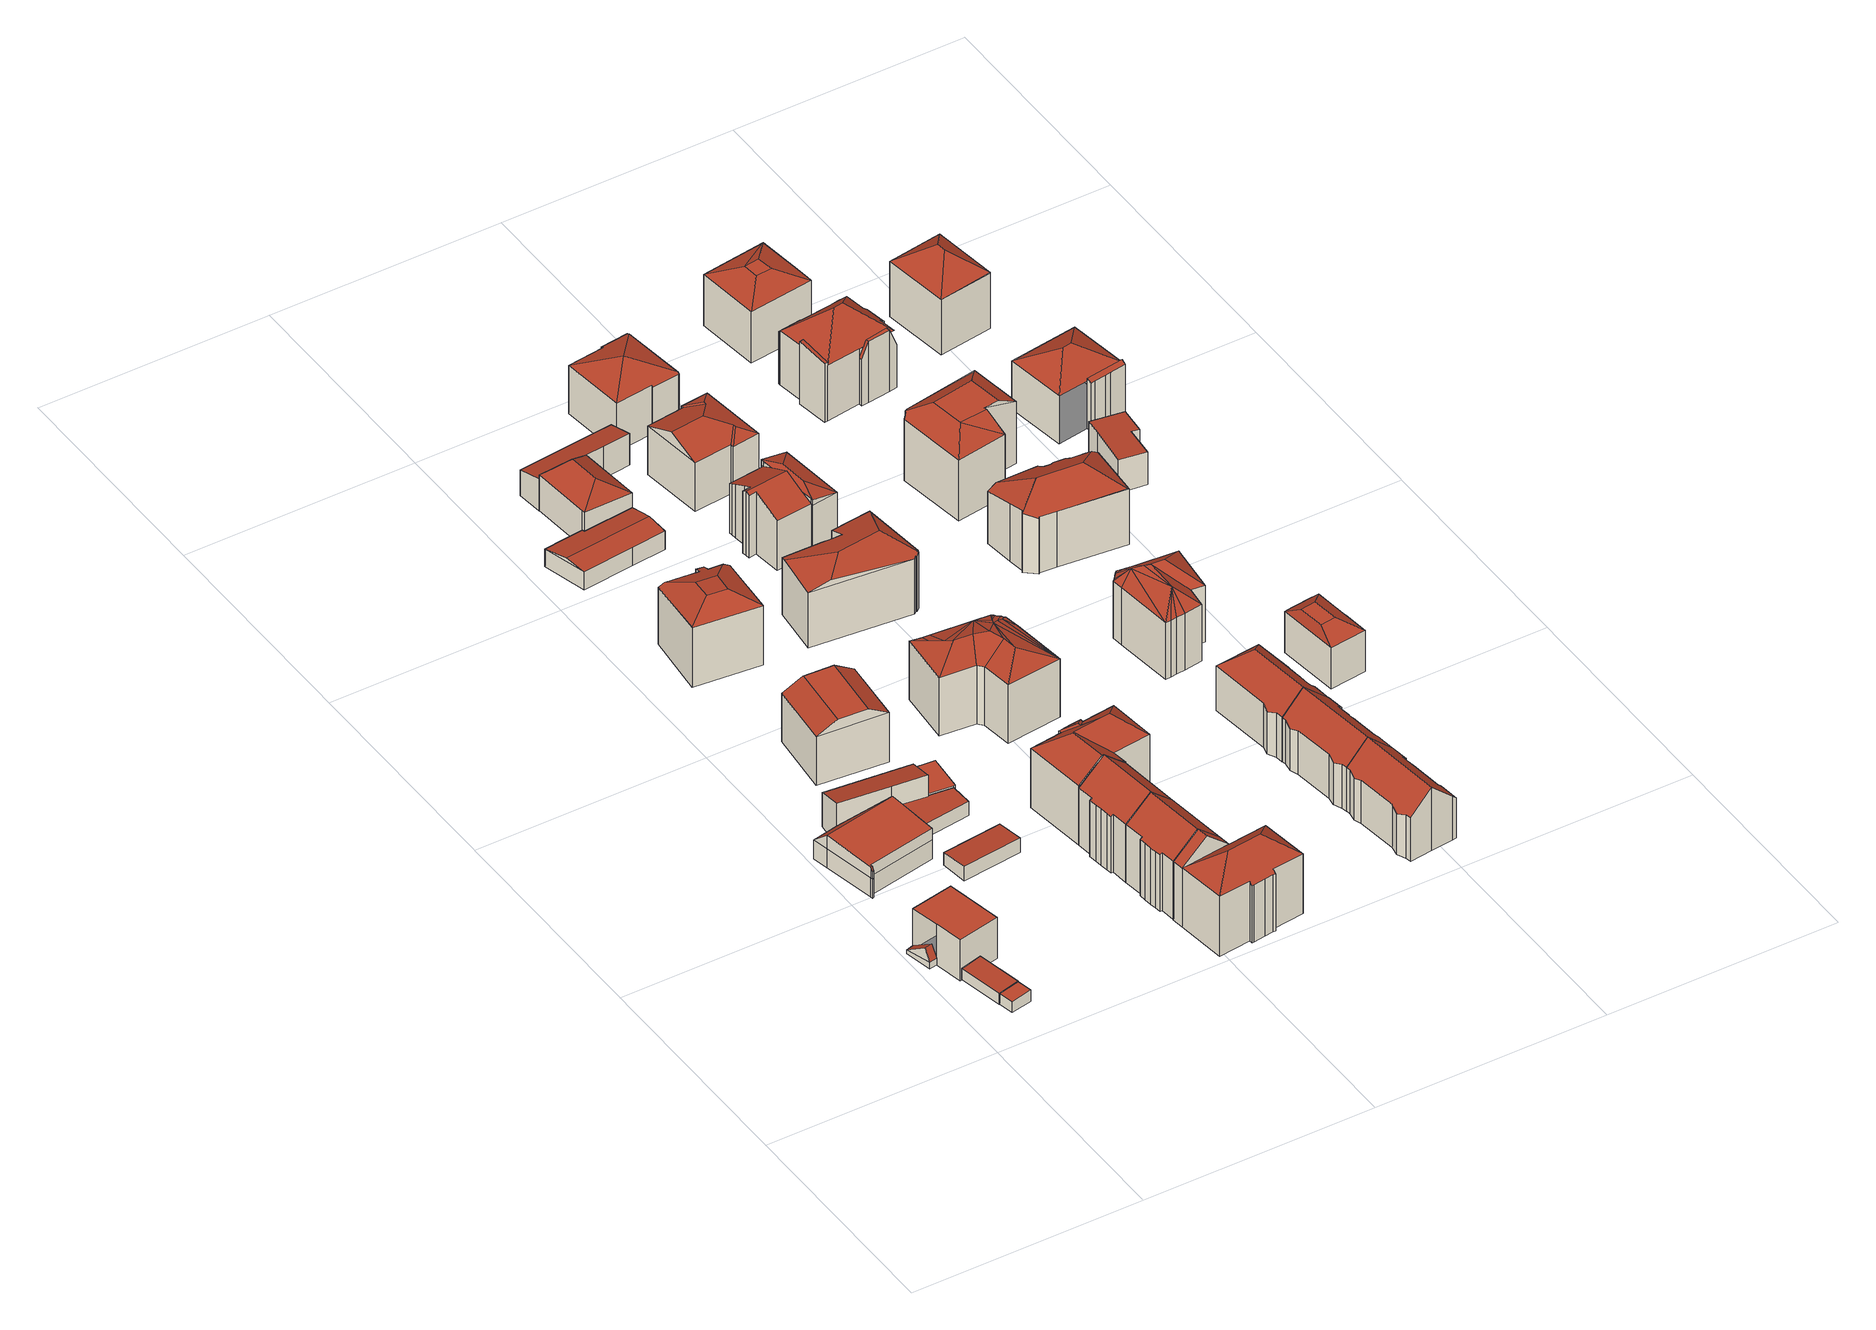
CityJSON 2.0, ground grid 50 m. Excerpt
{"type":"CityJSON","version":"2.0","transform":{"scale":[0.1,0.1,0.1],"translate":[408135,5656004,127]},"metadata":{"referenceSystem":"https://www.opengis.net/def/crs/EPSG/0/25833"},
"CityObjects":{
"building1":{"type":"Building","attributes":{"Dachtyp_tdc":"tdcPolyFlatRoof","Gemeindeschluessel":14612000,"Dachneigung":2.84,"QualitaetDacherkennung":77,"Geometrietyp2DReferenz":"3000","measuredHeight":2.69,"function":"31001_9998","roofType":"2100"},"geometry":[{"type":"Solid","lod":"2","boundaries":[[[[0,1,2,3]],[[1,4,5,2]],[[4,6,7,5]],[[6,0,3,7]],[[6,4,1,0]],[[3,2,5,7]]]],"semantics":{"surfaces":[{"type":"WallSurface"},{"type":"RoofSurface"},{"type":"GroundSurface"}],"values":[[0,0,0,0,1,2]]}}]},
"building2":{"type":"Building","attributes":{"Dachtyp_tdc":"tdcPolyFlatRoof","Gemeindeschluessel":14612000,"Dachneigung":3.42,"QualitaetDacherkennung":83,"Geometrietyp2DReferenz":"3000","measuredHeight":2.93,"function":"31001_9998","roofType":"2100"},"geometry":[{"type":"Solid","lod":"2","boundaries":[[[[8,0,9,10]],[[0,11,12,9]],[[11,13,14,12]],[[13,8,10,14]],[[13,11,0,8]],[[10,9,12,14]]]],"semantics":{"surfaces":[{"type":"WallSurface"},{"type":"RoofSurface"},{"type":"GroundSurface"}],"values":[[0,0,0,0,1,2]]}}]},
"building3":{"type":"Building","attributes":{"Gemeindeschluessel":14612000,"Geometrietyp2DReferenz":"3000","function":"31001_9998","roofType":"9999"},"children":["building3-1","building3-2"]},
"building3-1":{"type":"BuildingPart","attributes":{"Dachtyp_tdc":"tdcGableRoof","Dachneigung":34.2,"QualitaetDacherkennung":34,"Geometrietyp2DReferenz":"3000","measuredHeight":4.23,"roofType":"3100"},"parents":["building3"],"geometry":[{"type":"MultiSurface","lod":"2","boundaries":[[[15,16,17,18]],[[16,19,20,17]],[[19,21,22,20]],[[19,16,23]],[[16,15,24,23]],[[21,19,23,24]],[[18,17,20,22]]],"semantics":{"surfaces":[{"type":"WallSurface"},{"type":"RoofSurface"},{"type":"GroundSurface"}],"values":[0,0,0,0,1,1,2]}}]},
"building3-2":{"type":"BuildingPart","attributes":{"Dachtyp_tdc":"tdcPolyFlatRoof","Dachneigung":0,"QualitaetDacherkennung":45,"Geometrietyp2DReferenz":"3000","measuredHeight":9.66,"roofType":"1000"},"parents":["building3"],"geometry":[{"type":"MultiSurface","lod":"2","boundaries":[[[25,26,27,28]],[[26,29,30,27]],[[29,31,15,18,30]],[[32,25,28,22,21]],[[32,31,29,26,25]],[[28,27,30,18,22]]],"semantics":{"surfaces":[{"type":"WallSurface"},{"type":"RoofSurface"},{"type":"GroundSurface"}],"values":[0,0,0,0,1,2]}}]},
"building4":{"type":"Building","attributes":{"Dachtyp_tdc":"tdcFreeFormRoof","Gemeindeschluessel":14612000,"Dachneigung":2.18,"QualitaetDacherkennung":45,"Geometrietyp2DReferenz":"3000","measuredHeight":7.65,"function":"31001_9998","roofType":"5000"},"geometry":[{"type":"Solid","lod":"2","boundaries":[[[[33,34,35,36]],[[34,37,38,35]],[[37,39,40,38]],[[39,41,42,40]],[[41,43,44,42]],[[43,45,46,44]],[[45,47,48,46]],[[47,49,50,48]],[[49,51,52,50]],[[51,53,54,52]],[[53,33,36,54]],[[55,41,39,56,57]],[[58,59,60,61]],[[62,63,57,56,61,60,64]],[[47,62,64,49]],[[49,64,60,51]],[[45,63,62,47]],[[34,61,56,37]],[[33,58,61,34]],[[51,60,59,53]],[[53,59,58,33]],[[37,56,39]],[[41,55,43]],[[43,55,57,63,45]],[[36,35,38,40,42,44,46,48,50,52,54]]]],"semantics":{"surfaces":[{"type":"WallSurface"},{"type":"RoofSurface"},{"type":"GroundSurface"}],"values":[[0,0,0,0,0,0,0,0,0,0,0,1,1,1,0,0,0,0,0,0,0,0,0,0,2]]}}]},
"building5":{"type":"Building","attributes":{"Dachtyp_tdc":"tdcPolyFlatRoof","Gemeindeschluessel":14612000,"Dachneigung":16.28,"QualitaetDacherkennung":82,"Geometrietyp2DReferenz":"3000","measuredHeight":9.77,"function":"31001_9998","roofType":"2100"},"geometry":[{"type":"Solid","lod":"2","boundaries":[[[[65,66,44,67]],[[66,68,42,44]],[[68,69,70,42]],[[69,71,72,70]],[[71,73,74,72]],[[73,75,76,74]],[[75,65,67,76]],[[75,73,71,69,68,66,65]],[[67,44,42,70,72,74,76]]]],"semantics":{"surfaces":[{"type":"WallSurface"},{"type":"RoofSurface"},{"type":"GroundSurface"}],"values":[[0,0,0,0,0,0,0,1,2]]}}]},
"building6":{"type":"Building","attributes":{"Dachtyp_tdc":"tdcPolyFlatRoof","Gemeindeschluessel":14612000,"Dachneigung":4.59,"QualitaetDacherkennung":74,"Geometrietyp2DReferenz":"3000","measuredHeight":3.52,"function":"31001_9998","roofType":"2100"},"geometry":[{"type":"Solid","lod":"2","boundaries":[[[[77,78,79,80]],[[78,81,82,79]],[[81,83,84,82]],[[83,77,80,84]],[[83,81,78,77]],[[80,79,82,84]]]],"semantics":{"surfaces":[{"type":"WallSurface"},{"type":"RoofSurface"},{"type":"GroundSurface"}],"values":[[0,0,0,0,1,2]]}}]},
"building7":{"type":"Building","attributes":{"Dachtyp_tdc":"tdcPolyFlatRoof","Gemeindeschluessel":14612000,"Dachneigung":5.43,"QualitaetDacherkennung":80,"Geometrietyp2DReferenz":"3000","measuredHeight":3.92,"function":"31001_9998","roofType":"2100"},"geometry":[{"type":"Solid","lod":"2","boundaries":[[[[85,86,87,88]],[[86,89,90,87]],[[89,91,92,90]],[[91,93,94,92]],[[93,95,96,94]],[[95,85,88,96]],[[95,93,91,89,86,85]],[[88,87,90,92,94,96]]]],"semantics":{"surfaces":[{"type":"WallSurface"},{"type":"RoofSurface"},{"type":"GroundSurface"}],"values":[[0,0,0,0,0,0,1,2]]}}]},
"building8":{"type":"Building","attributes":{"Dachtyp_tdc":"tdcCutGableRoof","Gemeindeschluessel":14612000,"Dachneigung":2.31,"QualitaetDacherkennung":61,"Geometrietyp2DReferenz":"3000","measuredHeight":14.1,"function":"31001_9998","roofType":"9999"},"geometry":[{"type":"Solid","lod":"2","boundaries":[[[[97,98,99,100]],[[98,101,102,99]],[[101,103,104,102]],[[103,97,100,104]],[[98,97,105,106]],[[101,98,106,107]],[[103,101,107,108]],[[97,103,108,105]],[[107,106,105,108]],[[100,99,102,104]]]],"semantics":{"surfaces":[{"type":"WallSurface"},{"type":"RoofSurface"},{"type":"GroundSurface"}],"values":[[0,0,0,0,1,0,1,0,1,2]]}}]},
"building9":{"type":"Building","attributes":{"Dachtyp_tdc":"tdcPolyFlatRoof","Gemeindeschluessel":14612000,"Dachneigung":0,"QualitaetDacherkennung":52,"Geometrietyp2DReferenz":"3000","measuredHeight":4.21,"function":"31001_9998","roofType":"1000"},"geometry":[{"type":"Solid","lod":"2","boundaries":[[[[109,110,111,112]],[[110,113,114,111]],[[113,115,116,114]],[[115,117,118,116]],[[117,119,120,118]],[[119,121,122,120]],[[121,109,112,122]],[[121,119,117,115,113,110,109]],[[112,111,114,116,118,120,122]]]],"semantics":{"surfaces":[{"type":"WallSurface"},{"type":"RoofSurface"},{"type":"GroundSurface"}],"values":[[0,0,0,0,0,0,0,1,2]]}}]},
"building10":{"type":"Building","attributes":{"Dachtyp_tdc":"tdcFreeFormRoof","Gemeindeschluessel":14612000,"Dachneigung":26.45,"QualitaetDacherkennung":55,"Geometrietyp2DReferenz":"3000","measuredHeight":16.51,"function":"31001_9998","roofType":"5000"},"geometry":[{"type":"Solid","lod":"2","boundaries":[[[[123,124,125,126]],[[124,127,128,125]],[[127,129,130,128]],[[129,131,132,130]],[[131,133,134,132]],[[133,135,136,134]],[[135,137,138,136]],[[137,123,126,138]],[[137,139,140,141,142,123]],[[141,143,144,124,142]],[[145,146,133,131,129,127,144,143]],[[139,135,146,145,140]],[[140,145,143,141]],[[124,123,142]],[[127,124,144]],[[135,133,146]],[[137,135,139]],[[126,125,128,130,132,134,136,138]]]],"semantics":{"surfaces":[{"type":"WallSurface"},{"type":"RoofSurface"},{"type":"GroundSurface"}],"values":[[0,0,0,0,0,0,0,0,1,1,1,1,1,0,0,0,0,2]]}}]},
"building11":{"type":"Building","attributes":{"Dachtyp_tdc":"tdcGableRoof","Gemeindeschluessel":14612000,"Dachneigung":39.11,"QualitaetDacherkennung":92,"Geometrietyp2DReferenz":"3000","measuredHeight":18.37,"function":"31001_9998","roofType":"3100"},"geometry":[{"type":"Solid","lod":"2","boundaries":[[[[147,148,149,150]],[[148,151,152,149]],[[151,153,154,152]],[[153,155,156,154]],[[155,157,158,156]],[[157,159,160,158]],[[159,161,162,160]],[[161,163,164,162]],[[163,165,166,164]],[[165,167,168,166]],[[167,169,170,168]],[[169,171,172,170]],[[171,147,150,172]],[[167,165,163,161]],[[161,159,157,155,153,151,148,147,171,169,167]],[[150,149,152,154,156,158,160,162,164,166,168,170,172]]]],"semantics":{"surfaces":[{"type":"WallSurface"},{"type":"RoofSurface"},{"type":"GroundSurface"}],"values":[[0,0,0,0,0,0,0,0,0,0,0,0,0,1,1,2]]}}]},
"building12":{"type":"Building","attributes":{"Gemeindeschluessel":14612000,"Geometrietyp2DReferenz":"3000","function":"31001_9998","roofType":"9999"},"children":["building12-1","building12-2"]},
"building12-1":{"type":"BuildingPart","attributes":{"Dachtyp_tdc":"tdcGableRoof","Dachneigung":38.89,"QualitaetDacherkennung":72,"Geometrietyp2DReferenz":"3000","measuredHeight":18.45,"roofType":"3100"},"parents":["building12"],"geometry":[{"type":"MultiSurface","lod":"2","boundaries":[[[173,169,174,175]],[[169,165,176,174]],[[165,177,178,179,176]],[[165,169,180]],[[173,181,177,182]],[[169,173,182,180]],[[177,165,180,182]],[[175,174,176,179]]],"semantics":{"surfaces":[{"type":"WallSurface"},{"type":"RoofSurface"},{"type":"GroundSurface"}],"values":[0,0,0,0,0,1,1,2]}}]},
"building12-2":{"type":"BuildingPart","attributes":{"Dachtyp_tdc":"tdcHipRoof","Dachneigung":38.97,"QualitaetDacherkennung":67,"Geometrietyp2DReferenz":"3000","measuredHeight":18.45,"roofType":"3200"},"parents":["building12"],"geometry":[{"type":"MultiSurface","lod":"2","boundaries":[[[183,184,185,186]],[[184,187,188,185]],[[187,189,190,188]],[[189,191,192,190]],[[191,193,194,192]],[[193,195,173,175,194]],[[178,196,197,179]],[[196,198,199,197]],[[198,200,201,199]],[[200,202,203,201]],[[202,183,186,203]],[[198,196,204]],[[195,193,205]],[[196,178,181,195,205,204]],[[193,191,189,187,184,183,202,200,198,204,205]],[[186,185,188,190,192,194,175,179,197,199,201,203]]],"semantics":{"surfaces":[{"type":"WallSurface"},{"type":"RoofSurface"},{"type":"GroundSurface"}],"values":[0,0,0,0,0,0,0,0,0,0,0,1,1,1,1,2]}}]},
"building13":{"type":"Building","attributes":{"Dachtyp_tdc":"tdcGableRoof","Gemeindeschluessel":14612000,"Dachneigung":39.08,"QualitaetDacherkennung":91,"Geometrietyp2DReferenz":"3000","measuredHeight":18.34,"function":"31001_9998","roofType":"3100"},"geometry":[{"type":"Solid","lod":"2","boundaries":[[[[206,207,208,209]],[[207,210,211,208]],[[210,212,213,211]],[[212,214,215,213]],[[214,216,217,215]],[[216,218,219,217]],[[218,220,221,219]],[[220,222,223,221]],[[222,163,164,223]],[[163,224,225,164]],[[224,159,160,225]],[[159,226,227,160]],[[226,206,209,227]],[[224,163,222,220]],[[220,218,216,214,212,210,207,206,226,159,224]],[[209,208,211,213,215,217,219,221,223,164,225,160,227]]]],"semantics":{"surfaces":[{"type":"WallSurface"},{"type":"RoofSurface"},{"type":"GroundSurface"}],"values":[[0,0,0,0,0,0,0,0,0,0,0,0,0,1,1,2]]}}]},
"building14":{"type":"Building","attributes":{"Dachtyp_tdc":"tdcFreeFormRoof","Gemeindeschluessel":14612000,"Dachneigung":11.22,"QualitaetDacherkennung":67,"Geometrietyp2DReferenz":"3000","measuredHeight":5.12,"function":"31001_9998","roofType":"5000"},"geometry":[{"type":"Solid","lod":"2","boundaries":[[[[228,229,230,231]],[[229,232,233,230]],[[232,234,235,233]],[[234,236,237,235]],[[236,238,239,237]],[[238,240,241,239]],[[240,242,243,241]],[[242,244,245,243]],[[244,228,231,245]],[[242,240,246,247,244]],[[246,238,236,234,232,229,228,247]],[[228,244,247]],[[240,238,246]],[[231,230,233,235,237,239,241,243,245]]]],"semantics":{"surfaces":[{"type":"WallSurface"},{"type":"RoofSurface"},{"type":"GroundSurface"}],"values":[[0,0,0,0,0,0,0,0,0,1,1,0,0,2]]}}]},
"building15":{"type":"Building","attributes":{"Dachtyp_tdc":"tdcFreeFormRoof","Gemeindeschluessel":14612000,"Dachneigung":39.11,"QualitaetDacherkennung":50,"Geometrietyp2DReferenz":"3000","measuredHeight":18.38,"function":"31001_9998","roofType":"5000"},"geometry":[{"type":"Solid","lod":"2","boundaries":[[[[248,249,250,251]],[[249,252,253,250]],[[252,254,255,253]],[[254,256,257,255]],[[256,258,259,257]],[[258,260,261,259]],[[260,262,263,261]],[[262,264,265,263]],[[264,266,267,265]],[[266,268,269,267]],[[268,270,271,269]],[[270,272,273,271]],[[272,248,251,273]],[[274,272,270]],[[275,276,274,270,268]],[[277,275,268,266]],[[264,277,266]],[[262,277,264]],[[260,277,262]],[[277,260,258]],[[276,275,277,258,256]],[[278,279,276,256,254]],[[280,278,254,252]],[[280,252,249]],[[279,278,280,249,248]],[[274,276,279,248,272]],[[251,250,253,255,257,259,261,263,265,267,269,271,273]]]],"semantics":{"surfaces":[{"type":"WallSurface"},{"type":"RoofSurface"},{"type":"GroundSurface"}],"values":[[0,0,0,0,0,0,0,0,0,0,0,0,0,1,1,1,1,1,1,1,1,1,1,0,1,1,2]]}}]},
"building16":{"type":"Building","attributes":{"Dachtyp_tdc":"tdcHipRoof","Gemeindeschluessel":14612000,"Dachneigung":36.21,"QualitaetDacherkennung":66,"Geometrietyp2DReferenz":"3000","measuredHeight":11.9,"function":"31001_9998","roofType":"3200"},"geometry":[{"type":"Solid","lod":"2","boundaries":[[[[281,282,283,284]],[[282,285,286,283]],[[285,287,288,286]],[[287,289,290,288]],[[289,281,284,290]],[[285,282,291]],[[281,289,292]],[[282,281,292,291]],[[289,287,285,291,292]],[[284,283,286,288,290]]]],"semantics":{"surfaces":[{"type":"WallSurface"},{"type":"RoofSurface"},{"type":"GroundSurface"}],"values":[[0,0,0,0,0,1,1,1,1,2]]}}]},
"building17":{"type":"Building","attributes":{"Dachtyp_tdc":"tdcFreeFormRoof","Gemeindeschluessel":14612000,"Dachneigung":21.12,"QualitaetDacherkennung":62,"Geometrietyp2DReferenz":"3000","measuredHeight":16.5,"function":"31001_9998","roofType":"5000"},"geometry":[{"type":"Solid","lod":"2","boundaries":[[[[293,294,295,296]],[[294,297,298,295]],[[297,299,300,298]],[[299,301,302,300]],[[301,303,304,302]],[[303,305,306,304]],[[305,307,308,306]],[[307,309,310,308]],[[309,311,312,310]],[[311,313,314,312]],[[313,315,316,314]],[[315,317,318,316]],[[317,319,320,318]],[[319,321,322,320]],[[321,323,324,322]],[[323,293,296,324]],[[325,326,327,323,321]],[[328,325,321,319]],[[328,319,317]],[[329,315,313]],[[329,317,315]],[[330,317,329]],[[331,317,330]],[[331,328,317]],[[331,325,328]],[[325,331,326]],[[329,313,311]],[[330,329,311,309]],[[332,331,330,309,307]],[[333,332,307,305]],[[333,305,303]],[[303,332,333]],[[301,332,303]],[[301,331,332]],[[301,326,331]],[[301,327,326]],[[301,334,327]],[[301,335,334]],[[335,301,299]],[[336,335,299,297]],[[336,297,294]],[[334,335,336,294,293]],[[327,334,293,323]],[[296,295,298,300,302,304,306,308,310,312,314,316,318,320,322,324]]]],"semantics":{"surfaces":[{"type":"WallSurface"},{"type":"RoofSurface"},{"type":"GroundSurface"}],"values":[[0,0,0,0,0,0,0,0,0,0,0,0,0,0,0,0,1,1,1,1,1,1,1,1,1,1,1,1,1,1,1,1,1,1,1,1,1,1,1,1,1,1,1,2]]}}]},
"building18":{"type":"Building","attributes":{"Dachtyp_tdc":"tdcPolyFlatRoof","Gemeindeschluessel":14612000,"Dachneigung":15.25,"QualitaetDacherkennung":54,"Geometrietyp2DReferenz":"3000","measuredHeight":7.51,"function":"31001_9998","roofType":"2100"},"geometry":[{"type":"Solid","lod":"2","boundaries":[[[[337,338,339,340]],[[338,341,342,339]],[[341,343,344,342]],[[343,345,346,344]],[[345,281,347,346]],[[281,348,349,347]],[[348,337,340,349]],[[348,281,345,343,341,338,337]],[[340,339,342,344,346,347,349]]]],"semantics":{"surfaces":[{"type":"WallSurface"},{"type":"RoofSurface"},{"type":"GroundSurface"}],"values":[[0,0,0,0,0,0,0,1,2]]}}]},
"building19":{"type":"Building","attributes":{"Dachtyp_tdc":"tdcFreeFormRoof","Gemeindeschluessel":14612000,"Dachneigung":18.64,"QualitaetDacherkennung":28,"Geometrietyp2DReferenz":"3000","measuredHeight":16.06,"function":"31001_9998","roofType":"5000"},"geometry":[{"type":"Solid","lod":"2","boundaries":[[[[350,351,352,353]],[[351,354,355,352]],[[354,356,357,355]],[[356,358,359,357]],[[358,360,361,359]],[[360,362,363,361]],[[362,364,365,363]],[[364,366,367,365]],[[366,368,369,367]],[[368,370,371,369]],[[370,372,373,371]],[[372,374,375,373]],[[374,350,353,375]],[[376,377,378,362]],[[379,354,351,350,374,380]],[[358,356,379,380,377,376,360]],[[380,374,372,370,368,366,364,378,377]],[[364,362,378]],[[356,354,379]],[[362,360,376]],[[353,352,355,357,359,361,363,365,367,369,371,373,375]]]],"semantics":{"surfaces":[{"type":"WallSurface"},{"type":"RoofSurface"},{"type":"GroundSurface"}],"values":[[0,0,0,0,0,0,0,0,0,0,0,0,0,1,1,1,1,0,0,0,2]]}}]},
"building20":{"type":"Building","attributes":{"Gemeindeschluessel":14612000,"Geometrietyp2DReferenz":"3000","function":"31001_9998","roofType":"9999"},"children":["building20-1","building20-2"]},
"building20-1":{"type":"BuildingPart","attributes":{"Dachtyp_tdc":"tdcHipRoof","Dachneigung":26.45,"QualitaetDacherkennung":58,"Geometrietyp2DReferenz":"3000","measuredHeight":13.86,"roofType":"3200"},"parents":["building20"],"geometry":[{"type":"MultiSurface","lod":"2","boundaries":[[[381,382,383,384]],[[382,385,386,383]],[[387,388,389,390]],[[388,391,392,389]],[[391,381,384,392]],[[393,381,394]],[[391,395,396]],[[381,391,396,394]],[[397,393,394,396,395,398,399,400,401]],[[387,398,395,388]],[[382,393,397,385]],[[388,395,391]],[[381,393,382]],[[384,383,386,402,390,389,392]]],"semantics":{"surfaces":[{"type":"WallSurface"},{"type":"RoofSurface"},{"type":"GroundSurface"}],"values":[0,0,0,0,0,1,1,1,1,0,0,0,0,2]}}]},
"building20-2":{"type":"BuildingPart","attributes":{"Dachtyp_tdc":"tdcGableRoof","Dachneigung":26.52,"QualitaetDacherkennung":82,"Geometrietyp2DReferenz":"3000","measuredHeight":15.19,"roofType":"3100"},"parents":["building20"],"geometry":[{"type":"MultiSurface","lod":"2","boundaries":[[[403,404,405,406]],[[404,407,408,405]],[[407,409,410,408]],[[409,411,412,410]],[[411,413,414,412]],[[413,415,416,414]],[[415,417,418,416]],[[417,419,420,418]],[[419,387,390,420]],[[385,421,422,386]],[[421,403,406,422]],[[423,399,387,419,417,415,413,411,409,407]],[[407,404,403,421,385,401,423]],[[406,405,408,410,412,414,416,418,420,390,402,386,422]]],"semantics":{"surfaces":[{"type":"WallSurface"},{"type":"RoofSurface"},{"type":"GroundSurface"}],"values":[0,0,0,0,0,0,0,0,0,0,0,1,1,2]}}]},
"building21":{"type":"Building","attributes":{"Dachtyp_tdc":"tdcFreeFormRoof","Gemeindeschluessel":14612000,"Dachneigung":22.38,"QualitaetDacherkennung":74,"Geometrietyp2DReferenz":"3000","measuredHeight":14.41,"function":"31001_9998","roofType":"5000"},"geometry":[{"type":"Solid","lod":"2","boundaries":[[[[424,425,426,427]],[[425,428,429,426]],[[428,430,431,429]],[[430,432,433,431]],[[432,434,435,433]],[[434,436,437,435]],[[436,438,439,437]],[[438,424,427,439]],[[440,441,442,438,436]],[[443,440,436,434]],[[443,434,432]],[[444,445,441,440,443,432,430]],[[444,430,428]],[[445,444,428,425]],[[442,441,445,425,424]],[[442,424,438]],[[427,426,429,431,433,435,437,439]]]],"semantics":{"surfaces":[{"type":"WallSurface"},{"type":"RoofSurface"},{"type":"GroundSurface"}],"values":[[0,0,0,0,0,0,0,0,1,1,1,1,1,1,1,0,2]]}}]},
"building22":{"type":"Building","attributes":{"Dachtyp_tdc":"tdcTentRoof","Gemeindeschluessel":14612000,"Dachneigung":22.51,"QualitaetDacherkennung":82,"Geometrietyp2DReferenz":"3000","measuredHeight":14.41,"function":"31001_9998","roofType":"3500"},"geometry":[{"type":"Solid","lod":"2","boundaries":[[[[446,447,448,449]],[[447,450,451,448]],[[450,452,453,451]],[[452,454,455,453]],[[454,456,457,455]],[[456,458,459,457]],[[458,460,461,459]],[[460,462,463,461]],[[462,464,465,463]],[[464,466,467,465]],[[466,446,449,467]],[[450,447,468]],[[460,458,456,454,452,450,468]],[[462,460,468]],[[447,446,466,464,462,468]],[[449,448,451,453,455,457,459,461,463,465,467]]]],"semantics":{"surfaces":[{"type":"WallSurface"},{"type":"RoofSurface"},{"type":"GroundSurface"}],"values":[[0,0,0,0,0,0,0,0,0,0,0,1,1,1,1,2]]}}]},
"building23":{"type":"Building","attributes":{"Dachtyp_tdc":"tdcGableRoof","Gemeindeschluessel":14612000,"Dachneigung":43.77,"QualitaetDacherkennung":83,"Geometrietyp2DReferenz":"3000","measuredHeight":15.06,"function":"31001_9998","roofType":"3100"},"geometry":[{"type":"Solid","lod":"2","boundaries":[[[[469,470,471,472]],[[470,473,474,471]],[[473,475,476,474]],[[475,477,478,476]],[[477,479,480,478]],[[479,481,482,480]],[[481,483,484,482]],[[483,485,486,484]],[[485,487,488,486]],[[487,489,490,488]],[[489,491,492,490]],[[491,493,494,492]],[[493,495,496,494]],[[495,497,498,496]],[[497,499,500,498]],[[499,501,502,500]],[[501,503,504,502]],[[503,505,506,504]],[[505,507,508,506]],[[507,469,472,508]],[[503,501,499,497,495,493,491,489,487,485,483,481]],[[481,479,477,475,473,470,469,507,505,503]],[[472,471,474,476,478,480,482,484,486,488,490,492,494,496,498,500,502,504,506,508]]]],"semantics":{"surfaces":[{"type":"WallSurface"},{"type":"RoofSurface"},{"type":"GroundSurface"}],"values":[[0,0,0,0,0,0,0,0,0,0,0,0,0,0,0,0,0,0,0,0,1,1,2]]}}]},
"building24":{"type":"Building","attributes":{"Dachtyp_tdc":"tdcGableRoof","Gemeindeschluessel":14612000,"Dachneigung":43.21,"QualitaetDacherkennung":82,"Geometrietyp2DReferenz":"3000","measuredHeight":15.06,"function":"31001_9998","roofType":"3100"},"geometry":[{"type":"Solid","lod":"2","boundaries":[[[[509,510,511,512]],[[510,513,514,511]],[[513,515,516,514]],[[515,517,518,516]],[[517,519,520,518]],[[519,521,522,520]],[[521,523,524,522]],[[523,525,526,524]],[[525,527,528,526]],[[527,529,530,528]],[[529,531,532,530]],[[531,533,534,532]],[[533,535,536,534]],[[535,537,538,536]],[[537,539,540,538]],[[539,541,542,540]],[[541,543,544,542]],[[543,545,546,544]],[[545,485,547,546]],[[485,483,548,547]],[[483,481,549,548]],[[481,479,550,549]],[[479,551,552,550]],[[551,509,512,552]],[[481,483,485,545,543,541,539,537,535,533,531,529,527,525,523,521]],[[521,519,517,515,513,510,509,551,479,481]],[[512,511,514,516,518,520,522,524,526,528,530,532,534,536,538,540,542,544,546,547,548,549,550,552]]]],"semantics":{"surfaces":[{"type":"WallSurface"},{"type":"RoofSurface"},{"type":"GroundSurface"}],"values":[[0,0,0,0,0,0,0,0,0,0,0,0,0,0,0,0,0,0,0,0,0,0,0,0,1,1,2]]}}]},
"building25":{"type":"Building","attributes":{"Dachtyp_tdc":"tdcHipAndGableRoof","Gemeindeschluessel":14612000,"Dachneigung":43.34,"QualitaetDacherkennung":83,"Geometrietyp2DReferenz":"3000","measuredHeight":15.18,"function":"31001_9998","roofType":"5000"},"geometry":[{"type":"Solid","lod":"2","boundaries":[[[[553,554,555,556]],[[554,557,558,555]],[[557,559,560,558]],[[559,561,562,560]],[[561,563,564,562]],[[563,565,566,564]],[[565,523,567,566]],[[523,521,568,567]],[[521,519,569,568]],[[519,570,571,569]],[[570,572,573,571]],[[572,574,575,573]],[[574,576,577,575]],[[576,578,579,577]],[[578,580,581,579]],[[580,582,583,581]],[[582,553,556,583]],[[578,576,584]],[[576,574,572,570,519,521,584]],[[521,523,565,563,561,559,557,554,553,582,580,578,584]],[[556,555,558,560,562,564,566,567,568,569,571,573,575,577,579,581,583]]]],"semantics":{"surfaces":[{"type":"WallSurface"},{"type":"RoofSurface"},{"type":"GroundSurface"}],"values":[[0,0,0,0,0,0,0,0,0,0,0,0,0,0,0,0,0,1,1,1,2]]}}]},
"building26":{"type":"Building","attributes":{"Dachtyp_tdc":"tdcFreeFormRoof","Gemeindeschluessel":14612000,"Dachneigung":36.41,"QualitaetDacherkennung":67,"Geometrietyp2DReferenz":"3000","measuredHeight":17.46,"function":"31001_9998","roofType":"5000"},"geometry":[{"type":"Solid","lod":"2","boundaries":[[[[585,586,587,588]],[[586,589,590,587]],[[589,591,592,590]],[[591,593,594,592]],[[593,595,596,594]],[[595,597,598,596]],[[597,599,600,598]],[[599,601,602,600]],[[601,603,604,602]],[[603,605,606,604]],[[605,607,608,606]],[[607,609,610,608]],[[609,611,612,610]],[[611,585,588,612]],[[613,614,615]],[[614,616,615]],[[617,616,614]],[[617,607,616]],[[617,609,607]],[[609,617,611]],[[616,601,599]],[[616,603,601]],[[616,605,603]],[[605,616,607]],[[615,616,599,597]],[[618,613,615,597,595]],[[618,595,593]],[[614,613,618,593,591]],[[619,617,614,591,589]],[[619,589,586]],[[586,617,619]],[[585,617,586]],[[617,585,611]],[[588,587,590,592,594,596,598,600,602,604,606,608,610,612]]]],"semantics":{"surfaces":[{"type":"WallSurface"},{"type":"RoofSurface"},{"type":"GroundSurface"}],"values":[[0,0,0,0,0,0,0,0,0,0,0,0,0,0,1,1,1,1,1,1,1,1,1,1,1,1,1,1,1,1,1,1,1,2]]}}]},
"building27":{"type":"Building","attributes":{"Dachtyp_tdc":"tdcFreeFormRoof","Gemeindeschluessel":14612000,"Dachneigung":27.99,"QualitaetDacherkennung":55,"Geometrietyp2DReferenz":"3000","measuredHeight":16.74,"function":"31001_9998","roofType":"5000"},"geometry":[{"type":"Solid","lod":"2","boundaries":[[[[620,621,622,623]],[[621,624,625,622]],[[624,626,627,625]],[[626,628,629,627]],[[628,630,631,629]],[[630,632,633,631]],[[632,634,635,633]],[[634,636,637,635]],[[636,638,639,637]],[[638,640,641,639]],[[640,642,643,641]],[[642,644,645,643]],[[644,646,647,645]],[[646,648,649,647]],[[648,650,651,649]],[[650,652,653,651]],[[652,654,655,653]],[[654,620,623,655]],[[656,620,654,652,650,657]],[[642,640,658,659,660]],[[644,660,659,657,650,648,646]],[[659,658,638,636,634,632,630,628,626,624,621,656,657]],[[621,620,656]],[[640,638,658]],[[644,642,660]],[[623,622,625,627,629,631,633,635,637,639,641,643,645,647,649,651,653,655]]]],"semantics":{"surfaces":[{"type":"WallSurface"},{"type":"RoofSurface"},{"type":"GroundSurface"}],"values":[[0,0,0,0,0,0,0,0,0,0,0,0,0,0,0,0,0,0,1,1,1,1,0,0,0,2]]}}]},
"building28":{"type":"Building","attributes":{"Dachtyp_tdc":"tdcFreeFormRoof","Gemeindeschluessel":14612000,"Dachneigung":0.406,"QualitaetDacherkennung":42,"Geometrietyp2DReferenz":"3000","measuredHeight":17.21,"function":"31001_9998","roofType":"5000"},"geometry":[{"type":"Solid","lod":"2","boundaries":[[[[661,662,663,664]],[[662,665,666,663]],[[665,667,668,666]],[[667,669,670,668]],[[669,671,672,670]],[[671,673,674,672]],[[673,675,676,674]],[[675,677,678,676]],[[677,661,664,678]],[[677,679,680,681,662,661]],[[680,682,669,667,665,681]],[[671,669,682,683]],[[679,675,684]],[[679,677,675]],[[673,683,682,680,679,684]],[[673,671,683]],[[675,673,684]],[[665,662,681]],[[664,663,666,668,670,672,674,676,678]]]],"semantics":{"surfaces":[{"type":"WallSurface"},{"type":"RoofSurface"},{"type":"GroundSurface"}],"values":[[0,0,0,0,0,0,0,0,0,1,1,1,1,1,1,0,0,0,2]]}}]},
"building29":{"type":"Building","attributes":{"Dachtyp_tdc":"tdcFreeFormRoof","Gemeindeschluessel":14612000,"Dachneigung":33.16,"QualitaetDacherkennung":86,"Geometrietyp2DReferenz":"3000","measuredHeight":12.29,"function":"31001_9998","roofType":"5000"},"geometry":[{"type":"Solid","lod":"2","boundaries":[[[[685,686,687,688]],[[686,689,690,687]],[[689,691,692,690]],[[691,693,694,692]],[[693,695,696,694]],[[695,697,698,696]],[[697,699,700,698]],[[699,701,702,700]],[[701,703,704,702]],[[703,685,688,704]],[[691,689,686,685,703,705,706]],[[697,695,693,691,706,707,699]],[[699,707,708,701]],[[701,708,705,703]],[[708,707,706,705]],[[688,687,690,692,694,696,698,700,702,704]]]],"semantics":{"surfaces":[{"type":"WallSurface"},{"type":"RoofSurface"},{"type":"GroundSurface"}],"values":[[0,0,0,0,0,0,0,0,0,0,1,1,1,1,1,2]]}}]},
"building30":{"type":"Building","attributes":{"Gemeindeschluessel":14612000,"Geometrietyp2DReferenz":"3000","function":"31001_9998","roofType":"9999"},"children":["building30-1","building30-2","building30-3"]},
"building30-1":{"type":"BuildingPart","attributes":{"Dachtyp_tdc":"tdcHipRoof","Dachneigung":42.35,"QualitaetDacherkennung":50,"Geometrietyp2DReferenz":"3000","measuredHeight":19.02,"roofType":"3200"},"parents":["building30"],"geometry":[{"type":"MultiSurface","lod":"2","boundaries":[[[709,710,711,712]],[[710,713,714,711]],[[713,715,716,714]],[[715,717,718,716]],[[717,719,720,718]],[[719,721,722,720]],[[721,723,724,722]],[[723,725,726,724]],[[725,727,728,729,726]],[[730,731,732,733,734]],[[735,736,737,738]],[[736,739,740,737]],[[739,741,742,740]],[[741,709,712,742]],[[736,735,731,743]],[[744,727,725,723,721,719,717,745]],[[731,730,746,747,748,749,744,745,743]],[[717,715,713,710,709,741,739,736,743,745]],[[712,711,714,716,718,720,722,724,726,729,750,751,752,733,732,738,737,740,742]]],"semantics":{"surfaces":[{"type":"WallSurface"},{"type":"RoofSurface"},{"type":"GroundSurface"}],"values":[0,0,0,0,0,0,0,0,0,0,0,0,0,0,1,1,1,1,2]}}]},
"building30-2":{"type":"BuildingPart","attributes":{"Dachtyp_tdc":"tdcPolyFlatRoof","Dachneigung":6.68,"QualitaetDacherkennung":30,"Geometrietyp2DReferenz":"3000","measuredHeight":14.74,"roofType":"2100"},"parents":["building30"],"geometry":[{"type":"MultiSurface","lod":"2","boundaries":[[[753,754,755,756]],[[754,757,735,738,755]],[[758,753,756,732,731]],[[758,757,754,753]],[[756,755,738,732]]],"semantics":{"surfaces":[{"type":"WallSurface"},{"type":"RoofSurface"},{"type":"GroundSurface"}],"values":[0,0,0,1,2]}}]},
"building30-3":{"type":"BuildingPart","attributes":{"Dachtyp_tdc":"tdcCutGableRoof","Dachneigung":68.7,"QualitaetDacherkennung":30,"Geometrietyp2DReferenz":"3000","measuredHeight":14.47,"roofType":"9999"},"parents":["building30"],"geometry":[{"type":"MultiSurface","lod":"2","boundaries":[[[728,759,726,729]],[[759,760,761,726]],[[760,762,763,761]],[[762,764,765,763]],[[764,766,767,765]],[[766,734,733,767]],[[762,760,759,728,768,749,769]],[[770,746,734,766,764]],[[769,770,764,762]],[[750,729,726,761,763,765,767,733,752,751]]],"semantics":{"surfaces":[{"type":"WallSurface"},{"type":"RoofSurface"},{"type":"GroundSurface"}],"values":[0,0,0,0,0,0,1,1,1,2]}}]},
"building31":{"type":"Building","attributes":{"Dachtyp_tdc":"tdcFreeFormRoof","Gemeindeschluessel":14612000,"Dachneigung":21.27,"QualitaetDacherkennung":81,"Geometrietyp2DReferenz":"3000","measuredHeight":14.27,"function":"31001_9998","roofType":"5000"},"geometry":[{"type":"Solid","lod":"2","boundaries":[[[[771,772,773,774]],[[772,775,776,773]],[[775,777,778,776]],[[777,779,780,778]],[[779,781,782,780]],[[781,771,774,782]],[[781,783,784,785]],[[772,784,786]],[[772,785,784]],[[785,772,771]],[[779,777,775,772,786,787]],[[779,787,783,781]],[[783,787,786,784]],[[771,781,785]],[[774,773,776,778,780,782]]]],"semantics":{"surfaces":[{"type":"WallSurface"},{"type":"RoofSurface"},{"type":"GroundSurface"}],"values":[[0,0,0,0,0,0,1,1,1,1,1,1,1,0,2]]}}]},
"building32":{"type":"Building","attributes":{"Dachtyp_tdc":"tdcPolyFlatRoof","Gemeindeschluessel":14612000,"Dachneigung":2.91,"QualitaetDacherkennung":73,"Geometrietyp2DReferenz":"3000","measuredHeight":7.85,"function":"31001_9998","roofType":"2100"},"geometry":[{"type":"Solid","lod":"2","boundaries":[[[[788,789,790,791]],[[789,792,793,790]],[[792,794,795,793]],[[794,796,797,795]],[[796,798,799,797]],[[798,800,801,799]],[[800,788,791,801]],[[800,798,796,794,792,789,788]],[[791,790,793,795,797,799,801]]]],"semantics":{"surfaces":[{"type":"WallSurface"},{"type":"RoofSurface"},{"type":"GroundSurface"}],"values":[[0,0,0,0,0,0,0,1,2]]}}]},
"building33":{"type":"Building","attributes":{"Gemeindeschluessel":14612000,"Geometrietyp2DReferenz":"3000","function":"31001_9998","roofType":"9999"},"children":["building33-1","building33-2"]},
"building33-1":{"type":"BuildingPart","attributes":{"Dachtyp_tdc":"tdcPolyFlatRoof","Dachneigung":25.88,"QualitaetDacherkennung":45,"Geometrietyp2DReferenz":"3000","measuredHeight":11.91,"roofType":"2100"},"parents":["building33"],"geometry":[{"type":"MultiSurface","lod":"2","boundaries":[[[802,803,804,805,806]],[[803,807,808,804]],[[807,809,810,808]],[[809,811,812,810]],[[811,813,814,812]],[[813,815,816,817,814]],[[813,811,809,807,803,802,815]],[[817,805,804,808,810,812,814]]],"semantics":{"surfaces":[{"type":"WallSurface"},{"type":"RoofSurface"},{"type":"GroundSurface"}],"values":[0,0,0,0,0,0,1,2]}}]},
"building33-2":{"type":"BuildingPart","attributes":{"Dachtyp_tdc":"tdcHipRoof","Dachneigung":29.72,"QualitaetDacherkennung":70,"Geometrietyp2DReferenz":"3000","measuredHeight":15.12,"roofType":"3200"},"parents":["building33"],"geometry":[{"type":"MultiSurface","lod":"2","boundaries":[[[818,819,820,821]],[[819,822,823,820]],[[822,806,805,823]],[[819,818,824]],[[806,822,825]],[[818,816,806,825,824]],[[822,819,824,825]],[[805,817,821,820,823]]],"semantics":{"surfaces":[{"type":"WallSurface"},{"type":"RoofSurface"},{"type":"GroundSurface"}],"values":[0,0,0,1,1,1,1,2]}}]},
"building34":{"type":"Building","attributes":{"Dachtyp_tdc":"tdcHipRoof","Gemeindeschluessel":14612000,"Dachneigung":36.9,"QualitaetDacherkennung":77,"Geometrietyp2DReferenz":"3000","measuredHeight":17.65,"function":"31001_9998","roofType":"3200"},"geometry":[{"type":"Solid","lod":"2","boundaries":[[[[826,827,828,829]],[[827,830,831,828]],[[830,832,833,831]],[[832,834,835,833]],[[834,826,829,835]],[[826,836,837]],[[838,827,839]],[[836,840,838,839,837]],[[827,826,837,839]],[[832,840,836,834]],[[830,838,840,832]],[[827,838,830]],[[834,836,826]],[[829,828,831,833,835]]]],"semantics":{"surfaces":[{"type":"WallSurface"},{"type":"RoofSurface"},{"type":"GroundSurface"}],"values":[[0,0,0,0,0,1,1,1,1,0,0,0,0,2]]}}]}
},
"vertices":[
[73,109,34],[119,118,36],[119,118,9],[73,109,9],[126,85,36],[126,85,9],[80,76,34],[80,76,9],
[119,118,37],[73,109,8],[119,118,8],[53,206,34],[53,206,8],[99,216,37],[99,216,8],
[38,269,21],[21,266,21],[21,266,5],[38,269,5],[9,326,14],[9,326,5],[25,330,14],[25,330,5],[19,278,48],[35,281,48],
[118,348,102],[142,226,102],[142,226,5],[118,348,5],[50,207,102],[50,207,5],[38,269,102],[25,330,102],
[43,496,47],[42,501,47],[42,501,2],[43,496,2],[19,615,47],[19,615,2],[12,650,47],[12,650,2],[69,661,47],[69,661,2],[180,650,47],[180,650,2],[189,579,47],[189,579,2],[195,534,47],[195,534,2],[44,505,47],[44,505,2],[45,502,47],[45,502,2],[46,497,47],[46,497,2],[180,650,76],[19,615,78],[181,647,78],[43,496,65],[46,497,65],[45,502,74],[42,501,74],[195,534,74],[189,579,76],[44,505,74],
[254,642,100],[180,650,100],[254,642,2],[69,661,100],[75,720,82],[75,720,2],[259,702,82],[259,702,2],[260,702,82],[260,702,2],[254,644,99],[254,644,2],
[327,512,43],[334,453,48],[334,453,13],[327,512,13],[204,438,48],[204,438,13],[197,497,43],[197,497,13],
[180,650,51],[254,642,50],[254,642,12],[180,650,12],[254,644,50],[254,644,12],[307,639,49],[307,639,12],[312,595,45],[312,595,12],[189,579,45],[189,579,12],
[124,820,122],[138,960,122],[138,960,8],[124,820,8],[286,946,125],[286,946,8],[273,806,125],[273,806,8],[168,816,147],[182,956,147],[245,950,149],[231,810,149],
[254,644,53],[260,702,53],[260,702,11],[254,644,11],[259,702,53],[259,702,11],[261,724,53],[261,724,11],[318,719,53],[318,719,11],[311,640,53],[311,640,11],[307,639,53],[307,639,11],
[82,1179,148],[96,1317,142],[96,1317,8],[82,1179,8],[180,1308,149],[180,1308,8],[182,1325,142],[182,1325,8],[198,1323,142],[198,1323,8],[196,1305,150],[196,1305,8],[240,1301,142],[240,1301,8],[226,1164,148],[226,1164,8],[226,1164,149],[182,1214,173],[139,1219,173],[82,1179,149],[142,1264,170],[109,1316,149],[188,1259,170],[227,1302,150],
[459,171,149],[457,183,149],[457,183,16],[459,171,16],[455,197,149],[455,197,16],[453,214,149],[453,214,16],[452,229,149],[452,229,16],[456,229,153],[456,229,16],[450,275,153],[450,275,16],[508,282,200],[508,282,16],[558,288,155],[558,288,16],[575,152,155],[575,152,16],[524,146,200],[524,146,16],[467,139,153],[467,139,16],[463,171,153],[463,171,16],
[470,113,153],[467,139,15],[470,113,15],[575,152,15],[578,126,155],[578,126,154],[578,126,15],[525,146,200],[527,120,154],[528,120,200],
[602,12,150],[584,10,150],[584,10,15],[602,12,15],[558,7,150],[558,7,15],[554,6,150],[554,6,15],[553,13,156],[553,13,15],[483,5,156],[483,5,15],[470,113,154],[664,136,154],[664,136,15],[677,28,156],[677,28,15],[608,20,156],[608,20,15],[608,12,150],[608,12,15],[614,73,200],[536,63,200],
[442,312,149],[440,323,149],[440,323,16],[442,312,16],[438,340,149],[438,340,16],[436,354,149],[436,354,16],[434,373,149],[434,373,16],[438,373,153],[438,373,16],[434,411,152],[434,411,16],[492,418,200],[492,418,16],[543,424,154],[543,424,16],[508,281,200],[508,281,16],[446,312,153],[446,312,16],
[41,1619,46],[46,1620,46],[46,1620,5],[41,1619,5],[82,1624,46],[82,1624,5],[128,1629,46],[128,1629,5],[129,1623,47],[129,1623,5],[239,1634,47],[239,1634,5],[253,1544,48],[253,1544,5],[178,1536,48],[178,1536,5],[66,1523,48],[66,1523,5],[246,1587,56],[55,1566,56],
[539,458,156],[543,424,156],[543,424,17],[539,458,17],[434,411,156],[434,411,17],[417,549,156],[417,549,17],[488,558,156],[488,558,17],[487,565,156],[487,565,17],[490,565,156],[490,565,17],[503,567,156],[503,567,17],[518,569,156],[518,569,17],[538,571,156],[538,571,17],[538,564,156],[538,564,17],[611,573,156],[611,573,17],[623,468,156],[623,468,17],[565,514,198],[516,536,176],[547,512,198],[515,543,176],[478,501,200],[481,504,198],[488,417,200],
[226,1771,81],[239,1634,82],[239,1634,7],[226,1771,7],[129,1623,91],[129,1623,7],[128,1629,91],[128,1629,7],[116,1758,91],[116,1758,7],[175,1658,127],[168,1728,127],
[387,816,150],[397,934,150],[397,934,12],[387,816,12],[423,931,150],[423,931,12],[438,930,150],[438,930,12],[528,922,150],[528,922,12],[563,919,150],[563,919,12],[567,916,150],[567,916,12],[569,913,150],[569,913,12],[577,906,150],[577,906,12],[580,902,150],[580,902,12],[583,900,150],[583,900,12],[588,865,150],[588,865,12],[603,745,150],[603,745,12],[483,731,150],[483,731,12],[474,798,150],[474,798,12],[464,809,150],[464,809,12],[532,825,173],[519,853,177],[492,866,173],[536,792,173],[573,894,154],[559,888,160],[545,881,165],[551,895,160],[557,906,155],[451,870,173],[440,882,168],[421,905,160],
[111,1815,66],[259,1831,66],[259,1831,6],[111,1815,6],[321,1837,66],[321,1837,6],[326,1782,81],[326,1782,6],[266,1775,81],[266,1775,6],[226,1771,6],[116,1758,82],[116,1758,6],
[553,1152,144],[548,1148,147],[548,1148,14],[553,1152,14],[550,1146,146],[550,1146,14],[542,1138,144],[542,1138,14],[540,1140,145],[540,1140,14],[535,1135,144],[535,1135,14],[318,1155,145],[318,1155,14],[329,1262,149],[329,1262,14],[410,1255,155],[410,1255,14],[426,1253,156],[426,1253,14],[451,1251,158],[451,1251,14],[448,1282,147],[448,1282,14],[536,1292,147],[536,1292,14],[364,1151,158],[408,1196,174],[327,1250,153],[549,1145,147],[505,1208,174],
[525,1385,131],[467,1378,131],[467,1378,14],[525,1385,14],[467,1383,131],[467,1383,14],[450,1521,131],[449,1526,131],[449,1526,14],[450,1521,14],[508,1533,131],[508,1533,14],[467,1378,144],[477,1424,152],[449,1526,144],[470,1486,152],[467,1383,144],[450,1521,144],[453,1495,144],[458,1452,144],[463,1410,144],[458,1452,14],
[381,1434,161],[364,1432,161],[364,1432,14],[381,1434,14],[363,1441,165],[363,1441,14],[362,1450,161],[362,1450,14],[379,1452,161],[379,1452,14],[377,1468,153],[377,1468,14],[374,1494,140],[374,1494,14],[373,1504,135],[373,1504,14],[372,1512,131],[372,1512,14],[388,1374,131],[388,1374,14],[458,1452,165],
[338,1739,124],[421,1749,124],[421,1749,9],[338,1739,9],[420,1754,124],[420,1754,9],[480,1761,124],[480,1761,9],[498,1612,124],[498,1612,9],[438,1605,124],[438,1605,9],[437,1611,124],[437,1611,9],[355,1602,124],[355,1602,9],[463,1645,137],[420,1679,153],[347,1670,153],[464,1639,137],[453,1728,137],[454,1722,137],
[452,1990,117],[453,1985,119],[453,1985,4],[452,1990,4],[470,1845,119],[470,1845,4],[470,1841,118],[470,1841,4],[469,1841,117],[469,1841,4],[409,1834,117],[409,1834,4],[409,1838,119],[409,1838,4],[328,1829,118],[328,1829,4],[312,1969,118],[312,1969,4],[392,1978,119],[392,1978,4],[391,1983,117],[391,1983,4],[392,1907,148],
[906,71,120],[910,93,126],[910,93,24],[906,71,24],[899,181,126],[899,181,24],[893,197,122],[893,197,24],[896,215,127],[896,215,24],[895,226,127],[895,226,24],[944,232,174],[944,232,24],[993,238,127],[993,238,24],[1001,239,119],[1001,239,24],[1006,198,119],[1006,198,24],[998,197,127],[998,197,24],[999,185,127],[999,185,24],[1002,165,127],[1002,165,24],[1010,96,127],[1010,96,24],[1018,97,119],[1018,97,24],[1024,54,119],[1024,54,24],[1015,53,127],[1015,53,24],[966,47,174],[966,47,24],[917,41,127],[917,41,24],[915,53,127],[915,53,24],
[885,256,121],[888,275,127],[888,275,23],[885,256,23],[877,363,126],[877,363,23],[870,380,122],[870,380,23],[873,400,127],[873,400,23],[872,410,127],[872,410,23],[921,416,174],[921,416,23],[970,422,127],[970,422,23],[980,423,118],[980,423,23],[985,386,118],[985,386,23],[975,385,127],[975,385,23],[979,352,128],[979,352,23],[979,348,127],[979,348,23],[981,335,128],[981,335,23],[981,332,128],[981,332,23],[984,312,127],[984,312,23],[986,293,128],[986,293,23],[988,279,128],[988,279,23],[996,280,119],[996,280,23],[1001,239,23],[993,238,23],[944,232,23],[895,226,23],[893,237,127],[893,237,23],
[960,507,127],[960,504,127],[960,504,22],[960,507,22],[962,493,127],[962,493,22],[963,477,127],[963,477,22],[965,462,127],[965,462,22],[976,464,117],[976,464,22],[980,423,117],[980,423,22],[970,422,22],[921,416,22],[872,410,22],[870,426,127],[870,426,22],[861,444,121],[861,444,22],[865,463,126],[865,463,22],[848,599,127],[848,599,22],[947,611,127],[947,611,22],[958,527,127],[958,527,22],[958,522,127],[958,522,22],[904,554,174],
[805,881,155],[816,894,155],[816,894,21],[805,881,21],[821,899,155],[821,899,21],[855,895,155],[855,895,21],[948,887,155],[948,887,21],[936,777,155],[936,777,21],[907,780,155],[907,780,21],[902,734,155],[902,734,21],[863,729,155],[863,729,21],[843,727,155],[843,727,21],[830,725,155],[830,725,21],[818,724,155],[818,724,21],[803,852,155],[803,852,21],[800,876,155],[800,876,21],[859,840,196],[850,849,190],[859,840,195],[860,771,190],[833,866,179],[887,838,196],[826,885,166],
[752,1231,142],[869,1245,141],[869,1245,18],[752,1231,18],[871,1229,150],[871,1229,18],[887,1227,150],[887,1227,18],[895,1234,146],[895,1234,18],[919,1231,146],[919,1231,18],[924,1224,150],[924,1224,18],[927,1223,150],[927,1223,18],[940,1222,150],[940,1222,18],[957,1220,150],[957,1220,18],[982,1218,142],[982,1218,18],[970,1092,149],[970,1092,18],[824,1106,150],[824,1106,18],[787,1110,150],[787,1110,18],[785,1107,149],[785,1107,18],[761,1127,158],[761,1127,18],[765,1132,160],[765,1132,18],[760,1166,154],[760,1166,18],[772,1233,153],[820,1172,185],[969,1219,150],[916,1164,185],[968,1093,150],
[721,1468,160],[727,1474,164],[727,1474,16],[721,1468,16],[739,1488,162],[739,1488,16],[742,1491,160],[742,1491,16],[903,1515,163],[903,1515,16],[920,1400,163],[920,1400,16],[845,1390,188],[845,1390,16],[853,1332,162],[853,1332,16],[743,1316,160],[743,1316,16],[785,1377,188],[774,1453,188],[731,1480,167],[867,1469,188],[878,1394,188],[846,1384,188],
[1059,675,121],[1072,676,121],[1072,676,24],[1059,675,24],[1095,679,121],[1095,679,24],[1121,682,121],[1121,682,24],[1127,632,121],[1127,632,24],[1129,611,121],[1129,611,24],[1131,598,121],[1131,598,24],[1137,547,121],[1137,547,24],[1058,538,121],[1058,538,24],[1042,672,121],[1042,672,24],[1054,634,147],[1086,638,147],[1094,581,147],[1061,577,147],
[731,1834,137],[797,1842,137],[797,1842,10],[731,1834,10],[816,1845,137],[816,1845,10],[828,1846,137],[828,1846,10],[835,1847,137],[835,1847,10],[841,1801,139],[841,1801,10],[851,1802,130],[851,1802,10],[858,1754,132],[858,1754,10],[849,1752,140],[849,1752,10],[848,1752,140],[848,1752,112],[848,1752,10],[772,1703,141],[697,1693,141],[697,1693,10],[772,1703,10],[772,1703,119],[688,1763,139],[679,1827,137],[679,1827,10],[688,1763,10],[679,1832,133],[679,1832,10],[730,1839,133],[730,1839,10],[757,1767,200],[854,1714,141],[778,1770,200],[782,1704,141],[788,1705,141],[837,1712,141],[842,1712,141],[854,1714,10],[837,1712,10],[788,1705,10],
[690,1692,149],[680,1762,158],[680,1762,10],[690,1692,10],[688,1763,158],[697,1693,149],
[849,1752,110],[855,1707,111],[855,1707,10],[838,1704,155],[838,1704,10],[789,1698,154],[789,1698,10],[773,1696,119],[773,1696,10],[854,1714,111],[837,1712,155],[788,1705,154],
[655,2052,125],[794,2069,127],[794,2069,4],[655,2052,4],[805,1985,127],[805,1985,4],[810,1943,127],[810,1943,4],[811,1931,127],[811,1931,4],[671,1914,125],[671,1914,4],[720,1974,147],[716,2008,147],[655,2051,125],[750,2013,147],[755,1977,147],
[1087,1215,99],[1028,1221,102],[1028,1221,23],[1087,1215,23],[1038,1309,102],[1038,1309,23],[1041,1344,102],[1041,1344,23],[1115,1337,98],[1115,1337,23],[1110,1279,98],[1110,1279,23],[1093,1281,99],[1093,1281,23],
[1162,1422,141],[1163,1412,136],[1163,1412,22],[1162,1422,22],[1162,1422,135],[1128,1406,136],[1128,1406,22],[1115,1404,136],[1115,1404,22],[1091,1401,136],[1091,1401,22],[1081,1399,136],[1081,1399,22],[1079,1410,141],[1079,1410,135],[1079,1410,22],
[1013,1400,135],[993,1531,135],[993,1531,22],[1013,1400,22],[1142,1553,135],[1142,1553,22],[1067,1475,173],[1088,1478,173],
[967,1733,150],[947,1877,150],[947,1877,20],[967,1733,20],[1064,1893,150],[1064,1893,20],[1066,1880,150],[1066,1880,20],[1084,1750,150],[1084,1750,20],[1084,1750,152],[1019,1804,196],[1064,1893,152],[1017,1824,196],[1066,1880,152]
]}
